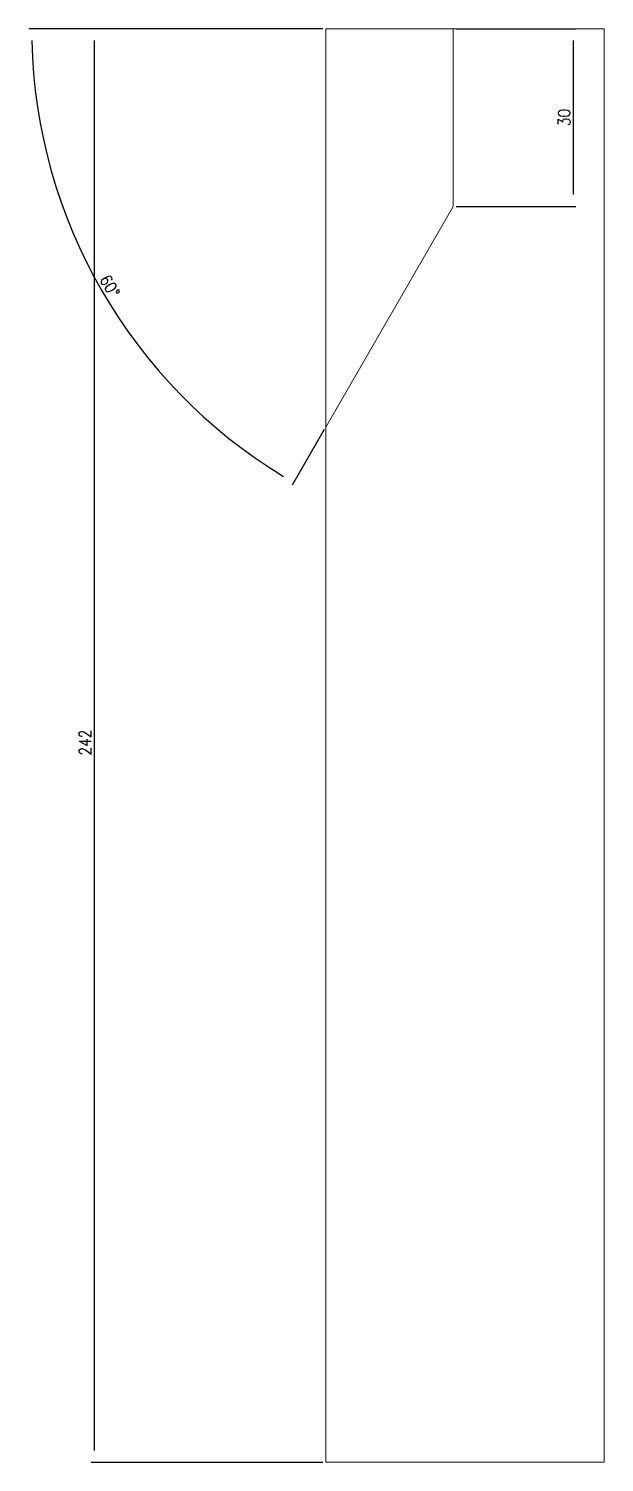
# Model space of a CAD drawing. Header units: millimetres. Extents: x 48729 to 52518, y -13032 to -10902.
# Drawn here: x 51279.4 to 51376.6, y -12336.6 to -12094.6 of the extents above; entities that cross this region are included whole.
import ezdxf

# ---------------------------------------------------------------- set-up
doc = ezdxf.new("R2010")
doc.units = ezdxf.units.MM
doc.linetypes.add('HIDDEN', pattern=[0])
for name, color, linetype in [('B2', 255, 'Continuous'), ('B2_O', 40, 'Continuous'), ('DIM', 4, 'Continuous')]:
    doc.layers.add(name, color=color, linetype=linetype)
doc.styles.get("Standard").update_dxf_attribs({"font": 'txt.shx', "width": 0.85, "bigfont": 'ctxt.shx'})
doc.dimstyles.new('T-2-WX', dxfattribs={"dimtxt": 2, "dimasz": 2, "dimexe": 0.5, "dimexo": 0.5, "dimgap": 0.5, "dimtad": 1, "dimtxsty": 'Standard', "dimblk": 'OPEN30', "dimcen": 0, "dimazin": 3, "dimtfac": 1, "dimtmove": 0, "dimatfit": 3, "dimldrblk": 'OPEN30', "dimlwd": -1, "dimlwe": -1})

# ---------------------------------------------------------------- blocks, each defined once
blk = doc.blocks.new('*D7587')
at = {"layer": 'Defpoints', "color": 0}
for p in [(51329.56, -12094.56), (51290.46, -12336.56), (51329.56, -12336.56)]:
    blk.add_point(p, dxfattribs=at)
at = {"layer": 'DIM', "color": 0}
for p, q in [((51329.06, -12094.56), (51289.96, -12094.56)), ((51290.46, -12096.56), (51290.46, -12334.56)), ((51329.06, -12336.56), (51289.96, -12336.56))]:
    blk.add_line(p, q, dxfattribs=at)
at = {"layer": 'DIM', "color": 0, "insert": (51288.96, -12215.07), "char_height": 2, "attachment_point": 5, "rotation": 90}
blk.add_mtext('242', dxfattribs=at)
blk = doc.blocks.new('_Open30')
blk = doc.blocks.new('*D7594')
at = {"layer": 'Defpoints', "color": 0}
for p in [(51351.06, -12094.56), (51351.06, -12124.56), (51371.28, -12124.56)]:
    blk.add_point(p, dxfattribs=at)
at = {"layer": 'DIM', "color": 0}
for p, q in [((51351.56, -12094.56), (51371.78, -12094.56)), ((51371.28, -12096.56), (51371.28, -12122.56)), ((51351.56, -12124.56), (51371.78, -12124.56))]:
    blk.add_line(p, q, dxfattribs=at)
at = {"layer": 'DIM', "color": 0, "insert": (51369.78, -12109.56), "char_height": 2, "attachment_point": 5, "rotation": 90}
blk.add_mtext('30', dxfattribs=at)
blk = doc.blocks.new('*D7595')
at = {"layer": 'Defpoints', "color": 0}
for p in [(51329.56, -12094.56), (51376.56, -12094.56), (51285.26, -12124.81), (51351.06, -12124.56), (51329.56, -12161.8)]:
    blk.add_point(p, dxfattribs=at)
at = {"layer": 'DIM', "color": 0}
for p, q in [((51329.06, -12094.56), (51279.43, -12094.56)), ((51329.31, -12162.23), (51323.9, -12171.6))]:
    blk.add_line(p, q, dxfattribs=at)
blk.add_arc((51368.38, -12094.56), 88.46, 181.2955, 238.7045, dxfattribs=at)
at = {"layer": 'DIM', "color": 0, "insert": (51293.12, -12138.01), "char_height": 2, "attachment_point": 5, "rotation": 300}
blk.add_mtext('60%%d', dxfattribs=at)

msp = doc.modelspace()

# ---------------------------------------------------------------- linework, layer by layer
at = {"layer": 'B2', "lineweight": 13, "ltscale": 0.5}
msp.add_lwpolyline([(51376.562, -12336.558), (51329.562, -12336.558), (51329.562, -12094.558), (51376.562, -12094.558)], close=True, dxfattribs=at)
at = {"layer": 'B2_O', "linetype": 'HIDDEN', "lineweight": 15, "ltscale": 30}
msp.add_lwpolyline([(51351.062, -12094.558), (51351.062, -12124.558), (51329.562, -12161.797)], dxfattribs=at)

# ---------------------------------------------------------------- dimensions: what is measured, and where the dimension line sits
at = {"layer": 'DIM', "color": 94}
dim = msp.add_angular_dim_2l(base=(51285.261, -12124.812), line1=((51329.562, -12094.558), (51376.562, -12094.558)), line2=((51351.062, -12124.558), (51329.562, -12161.797)), dimstyle='T-2-WX', dxfattribs=at)
dim.commit()
dim.dimension.update_dxf_attribs({"geometry": '*D7595', "text_midpoint": (51293.118, -12138.012)})
dim = msp.add_linear_dim(base=(51290.465, -12336.558), p1=(51329.562, -12094.558), p2=(51329.562, -12336.558), angle=90, dimstyle='T-2-WX', dxfattribs=at)
dim.commit()
dim.dimension.update_dxf_attribs({"geometry": '*D7587', "text_midpoint": (51290.465, -12215.075), "dimtype": 160})
dim = msp.add_linear_dim(base=(51371.282, -12124.558), p1=(51351.062, -12094.558), p2=(51351.062, -12124.558), angle=90, dimstyle='T-2-WX', dxfattribs=at)
dim.commit()
dim.dimension.update_dxf_attribs({"geometry": '*D7594', "text_midpoint": (51369.782, -12109.558)})

doc.saveas('drawing.dxf')
